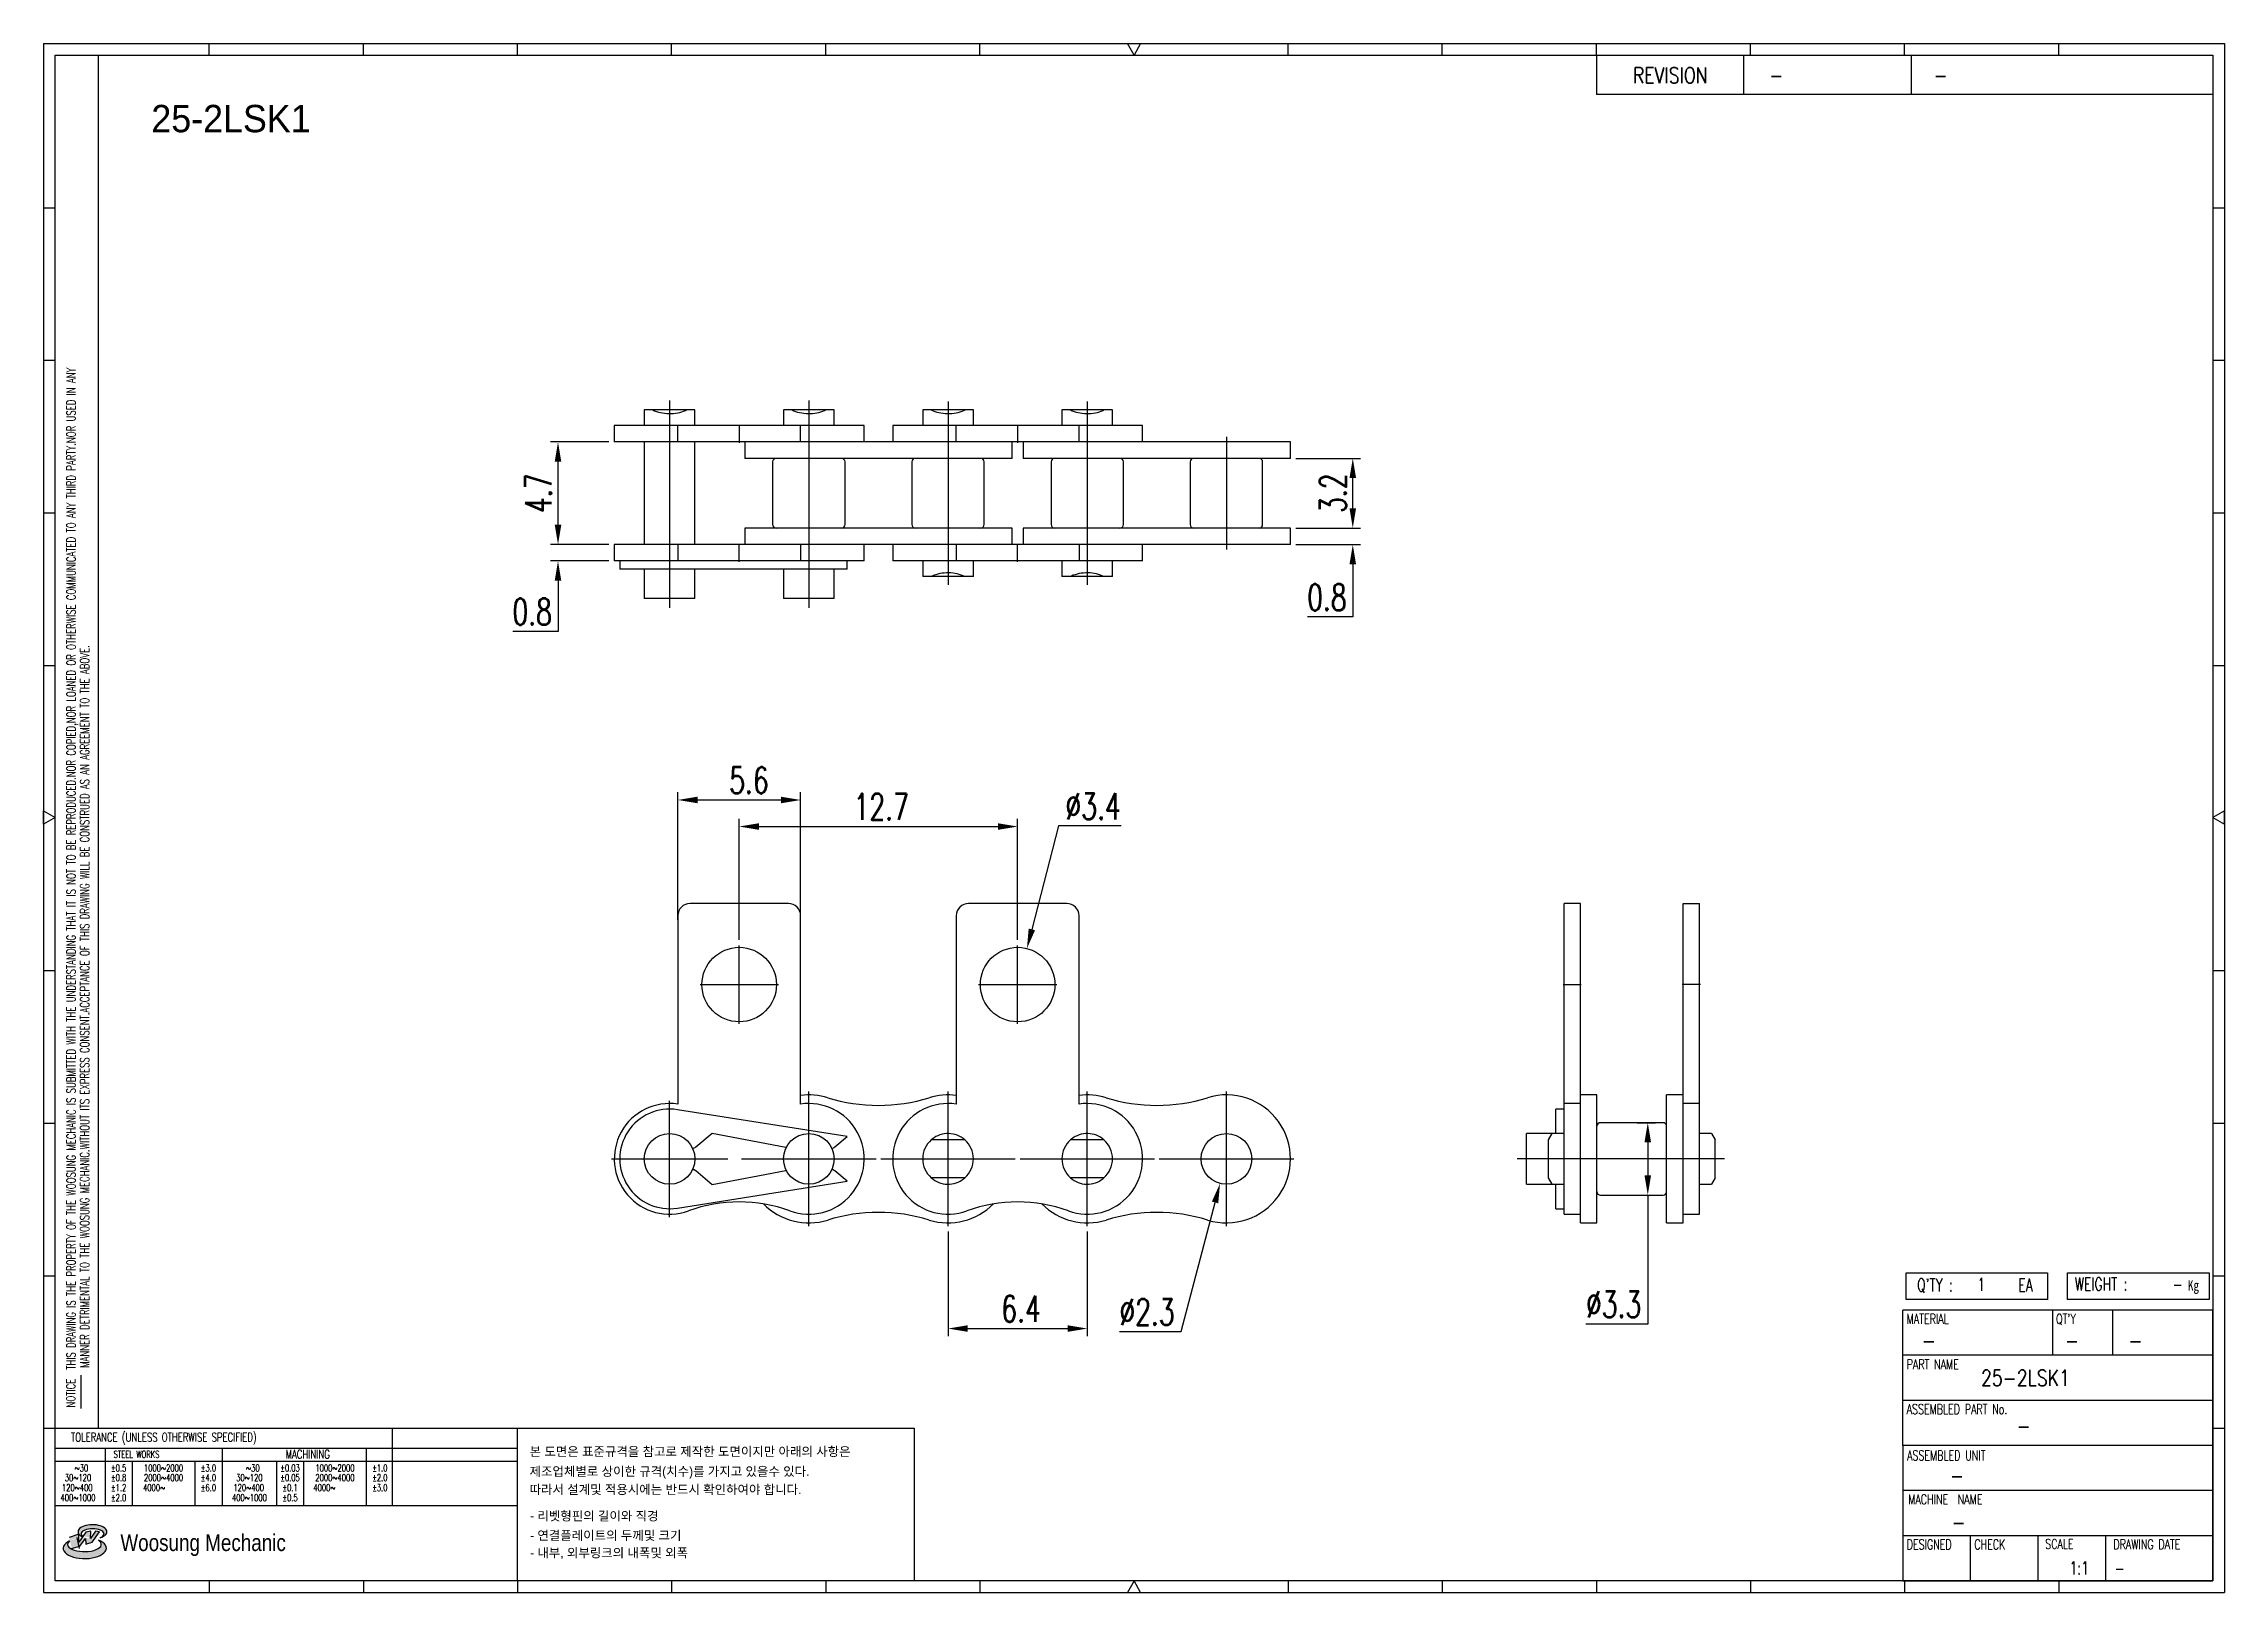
# Model space of a CAD drawing. Header units: millimetres. Extents: x 9.1 to 108.6, y 59.1 to 129.7.
import ezdxf
from ezdxf.enums import TextEntityAlignment as Align

# ---------------------------------------------------------------- set-up
doc = ezdxf.new("R2010")
doc.units = ezdxf.units.MM
doc.linetypes.add('AM_ISO08W050', pattern=[18, 12, -1.5, 3, -1.5])
doc.layers.get('Defpoints').update_dxf_attribs({"color": 80})
doc.layers.add('CL1', color=140, linetype='AM_ISO08W050', lineweight=25)
for name, color, linetype in [('S-DIM', 7, 'Continuous'), ('TITLE', 7, 'Continuous'), ('도면레이아웃', 7, 'Continuous')]:
    doc.layers.add(name, color=color, linetype=linetype)
doc.styles.add('HAN', font='ROMANS.shx', dxfattribs={"width": 0.7, "bigfont": 'whgtxt.shx'})
doc.styles.add('HKD_ST2', font='romans.shx', dxfattribs={"width": 0.7, "height": 4, "bigfont": '@extfont2.shx'})
doc.styles.add('HSG', font='SIMPLEX.shx', dxfattribs={"width": 0.7, "bigfont": 'HSG.shx'})
doc.styles.add('MtXpl_', font='Gulim.ttf')
doc.styles.add('SLDTEXTSTYLE4', font='arial.ttf', dxfattribs={"width": 0.8})
doc.dimstyles.new('AP0.5', dxfattribs={"dimscale": 0.5, "dimtxt": 2.4, "dimasz": 1.8, "dimexe": 0.7, "dimexo": 0.5, "dimgap": 0.6, "dimtad": 1, "dimtoh": 1, "dimdec": 1, "dimrnd": 0.01, "dimzin": 9, "dimdsep": 46, "dimtxsty": 'HSG', "dimcen": 0, "dimclrd": 251, "dimclre": 251, "dimclrt": 60, "dimazin": 2, "dimtp": 1, "dimtm": 1, "dimtfac": 0.5, "dimtdec": 1, "dimtofl": 0, "dimtmove": 0, "dimatfit": 3, "dimfxl": 0, "dimtvp": 1, "dimtolj": 2, "dimlwd": -1, "dimlwe": -1, "dimarcsym": 0})

# ---------------------------------------------------------------- blocks, each defined once
blk = doc.blocks.new('MAST')
at = {"layer": '도면레이아웃'}
h = blk.add_hatch(color=10, dxfattribs=at)
h.paths.add_polyline_path([(1.544, 35.177), (1.554, 34.966), (1.779, 35.034), (2.054, 35.422), (1.908, 35.446), (1.728, 35.167), (1.741, 35.439), (1.547, 35.405), (1.292, 35.041), (1.295, 35.33), (0.943, 35.208), (1.03, 34.8), (1.336, 34.885)])
edge = h.paths.add_edge_path()
edge.add_ellipse((1.795, 35.421), major_axis=(-0.53, 0), ratio=0.487785, start_angle=122.36065, end_angle=403.39574)
edge.add_line((1.411, 35.244), (1.419, 35.261))
edge.add_ellipse((1.798, 35.344), major_axis=(-0.423, 0), ratio=0.444396, start_angle=131.58977, end_angle=386.19408, ccw=False)
edge = h.paths.add_edge_path()
edge.add_ellipse((1.512, 34.815), major_axis=(-0.793, 0), ratio=0.480113, start_angle=314.67633, end_angle=590.85213)
edge.add_ellipse((1.501, 34.958), major_axis=(-0.62, 0), ratio=0.43311, start_angle=331.7024, end_angle=574.42495, ccw=False)
at = {"color": 140}
for p, q in [((0, 90.118), (80.15, 90.118)), ((0, 90.118), (0, 33.191)), ((80.15, 90.118), (80.15, 33.191)), ((57.068, 89.693), (57.068, 88.246)), ((62.47, 89.693), (62.47, 88.246)), ((68.635, 89.693), (68.635, 88.246)), ((79.725, 88.246), (57.068, 88.246)), ((68.449, 43.961), (68.449, 44.936)), ((68.449, 44.936), (73.654, 44.936)), ((73.654, 44.936), (73.654, 43.961)), ((74.39, 43.961), (74.39, 44.936)), ((74.39, 44.936), (79.595, 44.936)), ((79.595, 44.936), (79.595, 43.961)), ((68.336, 38.59), (68.336, 43.563)), ((79.725, 43.563), (68.336, 43.563)), ((73.654, 43.961), (68.449, 43.961)), ((73.827, 43.563), (73.827, 41.905)), ((79.595, 43.961), (74.39, 43.961)), ((76.037, 43.563), (76.037, 41.905)), ((79.725, 38.59), (79.725, 43.563)), ((79.725, 41.905), (68.336, 41.905)), ((79.725, 40.248), (68.336, 40.248)), ((68.336, 38.59), (68.336, 33.616)), ((79.725, 38.59), (68.336, 38.59)), ((79.725, 33.616), (79.725, 38.59)), ((79.725, 36.932), (68.336, 36.932)), ((79.725, 35.274), (68.336, 35.274)), ((70.822, 33.616), (70.822, 35.274)), ((73.309, 33.616), (73.309, 35.274)), ((75.796, 33.616), (75.796, 35.274)), ((0, 33.191), (80.15, 33.191)), ((68.336, 33.616), (79.725, 33.616))]:
    blk.add_line(p, q, dxfattribs=at)
for p, q in [((6.089, 89.693), (6.089, 90.118)), ((11.753, 89.693), (11.753, 90.118)), ((17.418, 89.693), (17.418, 90.118)), ((23.082, 89.693), (23.082, 90.118)), ((28.746, 89.693), (28.746, 90.118)), ((34.411, 89.693), (34.411, 90.118)), ((45.739, 89.693), (45.739, 90.118)), ((51.404, 89.693), (51.404, 90.118)), ((57.068, 89.693), (57.068, 90.118)), ((62.732, 89.693), (62.732, 90.118)), ((68.397, 89.693), (68.397, 90.118)), ((74.061, 89.693), (74.061, 90.118)), ((0, 84.085), (0.425, 84.085)), ((79.725, 84.085), (80.15, 84.085)), ((0, 78.478), (0.425, 78.478)), ((79.725, 78.478), (80.15, 78.478)), ((0, 72.87), (0.425, 72.87)), ((79.725, 72.87), (80.15, 72.87)), ((0, 67.262), (0.425, 67.262)), ((79.725, 67.262), (80.15, 67.262)), ((0, 56.047), (0.425, 56.047)), ((79.725, 56.047), (80.15, 56.047)), ((0, 50.439), (0.425, 50.439)), ((79.725, 50.439), (80.15, 50.439)), ((0, 44.832), (0.425, 44.832)), ((79.725, 44.832), (80.15, 44.832)), ((1.377, 39.947), (1.377, 41.174)), ((0, 39.224), (0.425, 39.224)), ((79.725, 39.224), (80.15, 39.224)), ((6.089, 33.616), (6.089, 33.191)), ((11.753, 33.616), (11.753, 33.191)), ((17.418, 33.616), (17.418, 33.191)), ((23.082, 33.616), (23.082, 33.191)), ((28.746, 33.616), (28.746, 33.191)), ((34.411, 33.616), (34.411, 33.191)), ((45.739, 33.616), (45.739, 33.191)), ((51.404, 33.616), (51.404, 33.191)), ((57.068, 33.616), (57.068, 33.191)), ((62.732, 33.616), (62.732, 33.191)), ((68.397, 33.616), (68.397, 33.191)), ((74.061, 33.616), (74.061, 33.191))]:
    blk.add_line(p, q)
at = {"color": 2}
for p, q in [((2.017, 39.224), (2.017, 89.693)), ((0.425, 39.224), (17.418, 39.224)), ((0.425, 38.487), (17.418, 38.487)), ((2.257, 38.487), (2.257, 36.382)), ((6.557, 38.5), (6.557, 36.382)), ((11.857, 38.487), (11.857, 36.382)), ((12.816, 39.224), (12.816, 36.382)), ((17.418, 33.616), (17.418, 39.224)), ((0.425, 38.012), (17.418, 38.012)), ((3.257, 38.012), (3.257, 36.382)), ((5.557, 38.012), (5.557, 36.382)), ((8.557, 38.012), (8.557, 36.382)), ((9.557, 38.026), (9.557, 36.382)), ((0.425, 36.382), (17.418, 36.382))]:
    blk.add_line(p, q, dxfattribs=at)
for points in [[(40.075, 89.693), (39.83, 90.118), (40.32, 90.118)], [(0.425, 61.679), (0, 61.433), (0, 61.924)], [(79.725, 61.679), (80.15, 61.433), (80.15, 61.924)], [(40.075, 33.616), (39.83, 33.191), (40.32, 33.191)]]:
    blk.add_lwpolyline(points, close=True)
at = {"color": 140}
blk.add_lwpolyline([(0.425, 89.693), (79.725, 89.693), (79.725, 33.616), (0.425, 33.616)], close=True, dxfattribs=at)
at = {"layer": '도면레이아웃'}
for p, q in [((1.295, 35.33), (0.943, 35.208)), ((1.547, 35.405), (1.292, 35.041)), ((1.292, 35.041), (1.295, 35.33)), ((1.741, 35.439), (1.547, 35.405)), ((1.908, 35.446), (1.728, 35.167)), ((1.728, 35.167), (1.741, 35.439)), ((1.779, 35.034), (2.054, 35.422)), ((2.054, 35.422), (1.908, 35.446)), ((1.03, 34.8), (1.336, 34.885)), ((1.224, 35.208), (1.311, 34.8)), ((1.224, 35.208), (1.224, 35.208)), ((1.336, 34.885), (1.544, 35.177)), ((1.419, 35.261), (1.411, 35.244)), ((1.544, 35.177), (1.554, 34.966)), ((1.554, 34.966), (1.779, 35.034))]:
    blk.add_line(p, q, dxfattribs=at)
for centre, major_axis, ratio, start_param, end_param in [((1.795, 35.421), (-0.53, 0), 0.487785, 2.135596, 7.040584), ((1.798, 35.344), (-0.423, 0), 0.444396, 2.296675, 6.740358), ((1.512, 34.815), (-0.793, 0), 0.480113, 5.492138, 10.312315), ((1.501, 34.958), (-0.62, 0), 0.43311, 5.789299, 10.025607)]:
    blk.add_ellipse(centre, major_axis=major_axis, ratio=ratio, start_param=start_param, end_param=end_param, dxfattribs=at)
for s, height, style, width, p in [('REVISION', 0.5806, 'HAN', 0.8, (58.415, 88.664)), ('-', 0.581, 'HAN', 0.8, (63.426, 88.664)), ('-', 0.581, 'HAN', 0.8, (69.468, 88.664)), ("Q'TY : ", 0.4746, 'HKD_ST2', 0.7, (68.857, 44.253)), ('1', 0.475, 'HKD_ST2', 0.7, (71.071, 44.275)), ('EA', 0.4746, 'HKD_ST2', 0.7, (72.578, 44.253)), ('WEIGHT : ', 0.4746, 'HKD_ST2', 0.7, (74.65, 44.286)), ('-', 0.581, 'HAN', 0.8, (69.029, 42.157)), ('-', 0.581, 'HAN', 0.8, (74.289, 42.157)), ('-', 0.581, 'HAN', 0.8, (76.623, 42.157)), ('-', 0.581, 'HAN', 0.8, (72.515, 39.013)), ('-', 0.581, 'HAN', 0.8, (70.067, 37.189)), ('-', 0.581, 'HAN', 0.8, (70.126, 35.48)), ('1:1', 0.4746, 'HKD_ST2', 0.7, (74.458, 33.848)), ('-', 0.475, 'HKD_ST2', 0.7, (76.112, 33.837))]:
    blk.add_text(s, height=height, dxfattribs=dict(style=style, width=width)).set_placement(p)
at = {"color": 6, "style": 'HKD_ST2', "width": 0.7}
for s, p in [(' THIS DRAWING IS THE PROPERTY OF THE WOOSUNG MECHANIC IS SUBMITTED WITH THE UNDERSTANDING THAT IT IS NOT TO BE REPRODUCED.NOR COPIED,NOR LOANED OR OTHERWISE COMMUNICATED TO ANY THIRD PARTY.NOR USED IN ANY', (1.173, 41.217)), ('MANNER DETRIMENTAL TO THE WOOSUNG MECHANIC.WITHOUT ITS EXPRESS CONSENT.ACCEPTANCE OF THIS DRAWING WILL BE CONSTRUED AS AN AGREEMENT TO THE ABOVE.', (1.672, 41.447))]:
    blk.add_text(s, height=0.326266, rotation=90, dxfattribs=at).set_placement(p)
at = {"style": 'HKD_ST2', "width": 0.7}
blk.add_text('-', height=0.475, dxfattribs=at).set_placement((78.613, 44.286), align=Align.RIGHT)
at = {"color": 254, "style": 'HKD_ST2', "width": 0.7}
for s, height, p in [('MATERIAL', 0.3651, (68.474, 43.425)), ("QT'Y", 0.3651, (73.965, 43.425)), ('PART NAME', 0.3651, (68.474, 41.756)), ('ASSEMBLED PART No.', 0.36511, (68.474, 40.109)), ('ASSEMBLED UNIT', 0.36511, (68.49, 38.408)), ('MACHINE  NAME', 0.36511, (68.532, 36.794)), ('DESIGNED', 0.3651, (68.474, 35.136)), ('CHECK', 0.3651, (70.961, 35.136)), ('SCALE', 0.3651, (73.566, 35.153)), ('DRAWING DATE', 0.36511, (76.071, 35.141))]:
    blk.add_text(s, height=height, dxfattribs=at).set_placement(p, align=Align.TOP_LEFT)
at = {"style": 'HKD_ST2', "width": 0.7}
blk.add_text('NOTICE', height=0.3263, rotation=90, dxfattribs=at).set_placement((1.163, 39.988))
blk.add_text('TOLERANCE (UNLESS OTHERWISE SPECIFIED)', height=0.32627, dxfattribs=at).set_placement((4.417, 38.896), align=Align.MIDDLE_CENTER)
at = {"color": 4, "style": 'HKD_ST2', "width": 0.7}
for s, height, p in [('%%12630', 0.261, (1.389, 37.762)), ('1000%%1262000', 0.26101, (4.407, 37.762)), ('%%12630', 0.261, (7.689, 37.762)), ('1000%%1262000', 0.26101, (10.707, 37.762)), ('120%%126400', 0.26101, (1.237, 37.045)), ('30%%126120', 0.261, (1.263, 37.411)), ('4000%%126', 0.261, (4.061, 37.045)), ('2000%%1264000', 0.26101, (4.407, 37.411)), ('120%%126400', 0.26101, (7.537, 37.045)), ('30%%126120', 0.261, (7.563, 37.411)), ('4000%%126', 0.261, (10.321, 37.045)), ('2000%%1264000', 0.26101, (10.707, 37.411)), ('400%%1261000', 0.26101, (1.263, 36.67)), ('400%%1261000', 0.26101, (7.563, 36.67))]:
    blk.add_text(s, height=height, dxfattribs=at).set_placement(p, align=Align.MIDDLE_CENTER)
for s, height, p in [('%%P0.5', 0.261, (2.757, 37.762)), ('STEEL WORKS', 0.26101, (3.416, 38.268)), ('%%P3.0', 0.261, (6.057, 37.762)), ('%%P0.03', 0.261, (9.057, 37.762)), ('MACHINING', 0.3263, (9.707, 38.27)), ('%%P1.0', 0.261, (12.357, 37.762)), ('%%P0.8', 0.261, (2.757, 37.411)), ('%%P1.2', 0.261, (2.757, 37.045)), ('%%P4.0', 0.261, (6.057, 37.411)), ('%%P6.0', 0.261, (6.057, 37.045)), ('%%P0.05', 0.261, (9.057, 37.411)), ('%%P0.1', 0.261, (9.057, 37.045)), ('%%P2.0', 0.261, (12.357, 37.411)), ('%%P3.0', 0.261, (12.357, 37.045)), ('%%P2.0', 0.261, (2.757, 36.67)), ('%%P0.5', 0.261, (9.057, 36.67))]:
    blk.add_text(s, height=height, dxfattribs=at).set_placement(p, align=Align.MIDDLE)
at = {"color": 1, "style": 'SLDTEXTSTYLE4', "width": 0.8}
blk.add_text('Woosung Mechanic', height=0.61957, dxfattribs=at).set_placement((2.822, 34.711))
at = {"layer": 'TITLE', "width": 0.8}
blk.add_text('Kg', height=0.3789, dxfattribs=at).set_placement((78.807, 44.286))
blk = doc.blocks.new('*D2')
at = {"layer": 'Defpoints', "color": 0, "transparency": 16777216}
for p in [(65.956, 107.604), (68.798, 107.604), (65.956, 106.854)]:
    blk.add_point(p, dxfattribs=at)
at = {"layer": 'S-DIM', "color": 251, "transparency": 16777216}
for p, q in [((68.798, 108.504), (68.798, 109.404)), ((66.206, 107.604), (69.148, 107.604)), ((66.206, 106.854), (69.148, 106.854)), ((68.798, 105.954), (68.798, 103.548)), ((68.798, 103.548), (66.738, 103.548))]:
    blk.add_line(p, q, dxfattribs=at)
for points in [[(68.648, 108.504), (68.948, 108.504), (68.798, 107.604)], [(68.648, 105.954), (68.948, 105.954), (68.798, 106.854)]]:
    blk.add_solid(points, dxfattribs=at)
at = {"layer": 'S-DIM', "color": 60, "transparency": 16777216, "insert": (67.618, 104.448), "char_height": 1.2, "attachment_point": 5, "style": 'HSG'}
blk.add_mtext('\\A2;0.8', dxfattribs=at)
blk = doc.blocks.new('*D3')
at = {"layer": 'Defpoints', "color": 0, "transparency": 16777216}
for p in [(65.956, 110.784), (68.798, 110.784), (65.956, 107.604)]:
    blk.add_point(p, dxfattribs=at)
at = {"layer": 'S-DIM', "color": 251, "transparency": 16777216}
for p, q in [((66.206, 110.784), (69.148, 110.784)), ((68.798, 108.504), (68.798, 109.884)), ((66.206, 107.604), (69.148, 107.604))]:
    blk.add_line(p, q, dxfattribs=at)
for points in [[(68.648, 109.884), (68.948, 109.884), (68.798, 110.784)], [(68.648, 108.504), (68.948, 108.504), (68.798, 107.604)]]:
    blk.add_solid(points, dxfattribs=at)
at = {"layer": 'S-DIM', "color": 60, "transparency": 16777216, "insert": (67.898, 109.194), "char_height": 1.2, "attachment_point": 5, "rotation": 90, "style": 'HSG'}
blk.add_mtext('\\A2;3.2', dxfattribs=at)
blk = doc.blocks.new('*D4')
at = {"layer": 'Defpoints', "color": 0, "transparency": 16777216}
for p in [(32.545, 106.854), (35.111, 106.854), (35.111, 106.104)]:
    blk.add_point(p, dxfattribs=at)
at = {"layer": 'S-DIM', "color": 251, "transparency": 16777216}
for p, q in [((32.545, 107.754), (32.545, 108.654)), ((34.861, 106.854), (32.195, 106.854)), ((34.861, 106.104), (32.195, 106.104)), ((32.545, 105.204), (32.545, 102.889)), ((32.545, 102.889), (30.485, 102.889))]:
    blk.add_line(p, q, dxfattribs=at)
for points in [[(32.395, 107.754), (32.695, 107.754), (32.545, 106.854)], [(32.395, 105.204), (32.695, 105.204), (32.545, 106.104)]]:
    blk.add_solid(points, dxfattribs=at)
at = {"layer": 'S-DIM', "color": 60, "transparency": 16777216, "insert": (31.365, 103.789), "char_height": 1.2, "attachment_point": 5, "style": 'HSG'}
blk.add_mtext('\\A2;0.8', dxfattribs=at)
blk = doc.blocks.new('*D5')
at = {"layer": 'Defpoints', "color": 0, "transparency": 16777216}
for p in [(32.545, 111.534), (35.111, 111.534), (35.111, 106.854)]:
    blk.add_point(p, dxfattribs=at)
at = {"layer": 'S-DIM', "color": 251, "transparency": 16777216}
for p, q in [((34.861, 111.534), (32.195, 111.534)), ((32.545, 107.754), (32.545, 110.634)), ((34.861, 106.854), (32.195, 106.854))]:
    blk.add_line(p, q, dxfattribs=at)
for points in [[(32.395, 110.634), (32.695, 110.634), (32.545, 111.534)], [(32.395, 107.754), (32.695, 107.754), (32.545, 106.854)]]:
    blk.add_solid(points, dxfattribs=at)
at = {"layer": 'S-DIM', "color": 60, "transparency": 16777216, "insert": (31.645, 109.194), "char_height": 1.2, "attachment_point": 5, "rotation": 90, "style": 'HSG'}
blk.add_mtext('\\A2;4.7', dxfattribs=at)
blk = doc.blocks.new('*D6')
at = {"layer": 'Defpoints', "color": 0, "transparency": 16777216}
for p in [(43.611, 95.2), (38.011, 89.482), (43.611, 89.482)]:
    blk.add_point(p, dxfattribs=at)
at = {"layer": 'S-DIM', "color": 251, "transparency": 16777216}
for p, q in [((38.011, 89.732), (38.011, 95.55)), ((43.611, 89.732), (43.611, 95.55)), ((38.911, 95.2), (42.711, 95.2))]:
    blk.add_line(p, q, dxfattribs=at)
for points in [[(38.911, 95.35), (38.911, 95.05), (38.011, 95.2)], [(42.711, 95.35), (42.711, 95.05), (43.611, 95.2)]]:
    blk.add_solid(points, dxfattribs=at)
at = {"layer": 'S-DIM', "color": 60, "transparency": 16777216, "insert": (41.256, 96.1), "char_height": 1.2, "attachment_point": 5, "style": 'HSG'}
blk.add_mtext('\\A2;5.6', dxfattribs=at)
blk = doc.blocks.new('*D7')
at = {"layer": 'Defpoints', "color": 0, "transparency": 16777216}
for p in [(53.511, 93.989), (40.811, 88.564), (53.511, 88.564)]:
    blk.add_point(p, dxfattribs=at)
at = {"layer": 'S-DIM', "color": 251, "transparency": 16777216}
for p, q in [((40.811, 88.814), (40.811, 94.339)), ((41.711, 93.989), (52.611, 93.989)), ((53.511, 88.814), (53.511, 94.339))]:
    blk.add_line(p, q, dxfattribs=at)
for points in [[(41.711, 94.139), (41.711, 93.839), (40.811, 93.989)], [(52.611, 94.139), (52.611, 93.839), (53.511, 93.989)]]:
    blk.add_solid(points, dxfattribs=at)
at = {"layer": 'S-DIM', "color": 60, "transparency": 16777216, "insert": (47.286, 94.889), "char_height": 1.2, "attachment_point": 5, "style": 'HSG'}
blk.add_mtext('\\A2;12.7', dxfattribs=at)
blk = doc.blocks.new('*D8')
at = {"layer": 'Defpoints', "color": 0, "transparency": 16777216}
for p in [(53.935, 88.425), (53.088, 85.132)]:
    blk.add_point(p, dxfattribs=at)
at = {"layer": 'S-DIM', "color": 251, "transparency": 16777216}
for p, q in [((55.374, 94.017), (54.159, 89.297)), ((58.234, 94.017), (55.374, 94.017))]:
    blk.add_line(p, q, dxfattribs=at)
blk.add_solid([(54.014, 89.334), (54.304, 89.259), (53.935, 88.425)], dxfattribs=at)
at = {"layer": 'S-DIM', "color": 60, "transparency": 16777216, "insert": (56.954, 94.917), "char_height": 1.2, "attachment_point": 5, "style": 'HSG'}
blk.add_mtext('\\A2;∅3.4', dxfattribs=at)
blk = doc.blocks.new('*D9')
at = {"layer": 'Defpoints', "color": 0, "transparency": 16777216}
for p in [(50.336, 75.763), (56.686, 75.763), (56.686, 71.088)]:
    blk.add_point(p, dxfattribs=at)
at = {"layer": 'S-DIM', "color": 251, "transparency": 16777216}
for p, q in [((50.336, 75.513), (50.336, 70.738)), ((56.686, 75.513), (56.686, 70.738)), ((51.236, 71.088), (55.786, 71.088))]:
    blk.add_line(p, q, dxfattribs=at)
for points in [[(51.236, 71.238), (51.236, 70.938), (50.336, 71.088)], [(55.786, 71.238), (55.786, 70.938), (56.686, 71.088)]]:
    blk.add_solid(points, dxfattribs=at)
at = {"layer": 'S-DIM', "color": 60, "transparency": 16777216, "insert": (53.668, 71.988), "char_height": 1.2, "attachment_point": 5, "style": 'HSG'}
blk.add_mtext('\\A2;6.4', dxfattribs=at)
blk = doc.blocks.new('*D10')
at = {"layer": 'Defpoints', "color": 0, "transparency": 16777216}
for p in [(63.329, 79.946), (62.744, 77.711)]:
    blk.add_point(p, dxfattribs=at)
at = {"layer": 'S-DIM', "color": 251, "transparency": 16777216}
for p, q in [((60.973, 70.947), (62.516, 76.841)), ((58.153, 70.947), (60.973, 70.947))]:
    blk.add_line(p, q, dxfattribs=at)
blk.add_solid([(62.371, 76.879), (62.661, 76.803), (62.744, 77.711)], dxfattribs=at)
at = {"layer": 'S-DIM', "color": 60, "transparency": 16777216, "insert": (59.413, 71.847), "char_height": 1.2, "attachment_point": 5, "style": 'HSG'}
blk.add_mtext('\\A2;∅2.3', dxfattribs=at)
blk = doc.blocks.new('*D11')
at = {"layer": 'Defpoints', "color": 0, "transparency": 16777216}
for p in [(81.524, 80.479), (81.524, 77.179), (82.255, 77.179)]:
    blk.add_point(p, dxfattribs=at)
at = {"layer": 'S-DIM', "color": 251, "transparency": 16777216}
for p, q in [((81.774, 80.479), (82.605, 80.479)), ((82.255, 79.579), (82.255, 78.079)), ((81.774, 77.179), (82.605, 77.179)), ((82.255, 77.179), (82.255, 71.295)), ((82.255, 71.295), (79.435, 71.295))]:
    blk.add_line(p, q, dxfattribs=at)
for points in [[(82.105, 79.579), (82.405, 79.579), (82.255, 80.479)], [(82.105, 78.079), (82.405, 78.079), (82.255, 77.179)]]:
    blk.add_solid(points, dxfattribs=at)
at = {"layer": 'S-DIM', "color": 60, "transparency": 16777216, "insert": (80.695, 72.195), "char_height": 1.2, "attachment_point": 5, "style": 'HSG'}
blk.add_mtext('\\A2;%%c3.3', dxfattribs=at)

msp = doc.modelspace()

# ---------------------------------------------------------------- linework, layer by layer
for p, q in [((36.481, 112.994), (36.481, 112.284)), ((38.791, 112.994), (36.481, 112.994)), ((36.872, 112.994), (36.951, 112.957)), ((36.951, 112.957), (37.034, 112.925)), ((37.034, 112.925), (37.123, 112.896)), ((37.123, 112.896), (37.215, 112.873)), ((37.215, 112.873), (37.31, 112.854)), ((37.31, 112.854), (37.408, 112.84)), ((37.408, 112.84), (37.507, 112.831)), ((37.507, 112.831), (37.608, 112.827)), ((37.608, 112.827), (37.709, 112.828)), ((37.709, 112.828), (37.809, 112.834)), ((37.809, 112.834), (37.908, 112.846)), ((37.908, 112.846), (38.005, 112.862)), ((38.005, 112.862), (38.099, 112.883)), ((38.099, 112.883), (38.189, 112.908)), ((38.189, 112.908), (38.275, 112.938)), ((38.275, 112.938), (38.357, 112.972)), ((38.357, 112.972), (38.4, 112.994)), ((38.791, 112.284), (38.791, 112.994)), ((45.141, 112.994), (42.831, 112.994)), ((42.831, 112.994), (42.831, 112.284)), ((43.222, 112.994), (43.301, 112.957)), ((43.301, 112.957), (43.384, 112.925)), ((43.384, 112.925), (43.473, 112.896)), ((43.473, 112.896), (43.565, 112.873)), ((43.565, 112.873), (43.66, 112.854)), ((43.66, 112.854), (43.758, 112.84)), ((43.758, 112.84), (43.857, 112.831)), ((43.857, 112.831), (43.958, 112.827)), ((43.958, 112.827), (44.059, 112.828)), ((44.059, 112.828), (44.159, 112.834)), ((44.159, 112.834), (44.258, 112.846)), ((44.258, 112.846), (44.355, 112.862)), ((44.355, 112.862), (44.449, 112.883)), ((44.449, 112.883), (44.539, 112.908)), ((44.539, 112.908), (44.625, 112.938)), ((44.625, 112.938), (44.707, 112.972)), ((44.707, 112.972), (44.75, 112.994)), ((45.141, 112.284), (45.141, 112.994)), ((51.491, 112.994), (49.181, 112.994)), ((49.181, 112.994), (49.181, 112.284)), ((49.572, 112.994), (49.651, 112.957)), ((49.651, 112.957), (49.734, 112.925)), ((49.734, 112.925), (49.823, 112.896)), ((49.823, 112.896), (49.915, 112.873)), ((49.915, 112.873), (50.01, 112.854)), ((50.01, 112.854), (50.108, 112.84)), ((50.108, 112.84), (50.207, 112.831)), ((50.207, 112.831), (50.308, 112.827)), ((50.308, 112.827), (50.409, 112.828)), ((50.409, 112.828), (50.509, 112.834)), ((50.509, 112.834), (50.608, 112.846)), ((50.608, 112.846), (50.705, 112.862)), ((50.705, 112.862), (50.799, 112.883)), ((50.799, 112.883), (50.889, 112.908)), ((50.889, 112.908), (50.975, 112.938)), ((50.975, 112.938), (51.057, 112.972)), ((51.057, 112.972), (51.1, 112.994)), ((51.491, 112.284), (51.491, 112.994)), ((57.841, 112.994), (55.531, 112.994)), ((55.531, 112.994), (55.531, 112.284)), ((55.922, 112.994), (56.001, 112.957)), ((56.001, 112.957), (56.084, 112.925)), ((56.084, 112.925), (56.173, 112.896)), ((56.173, 112.896), (56.265, 112.873)), ((56.265, 112.873), (56.36, 112.854)), ((56.36, 112.854), (56.458, 112.84)), ((56.458, 112.84), (56.557, 112.831)), ((56.557, 112.831), (56.658, 112.827)), ((56.658, 112.827), (56.759, 112.828)), ((56.759, 112.828), (56.859, 112.834)), ((56.859, 112.834), (56.958, 112.846)), ((56.958, 112.846), (57.055, 112.862)), ((57.055, 112.862), (57.149, 112.883)), ((57.149, 112.883), (57.239, 112.908)), ((57.239, 112.908), (57.325, 112.938)), ((57.325, 112.938), (57.407, 112.972)), ((57.407, 112.972), (57.45, 112.994)), ((57.841, 112.284), (57.841, 112.994)), ((46.511, 112.284), (35.111, 112.284)), ((35.111, 112.284), (35.111, 111.534)), ((43.611, 111.534), (35.111, 111.534)), ((36.481, 111.534), (36.481, 106.854)), ((38.011, 111.534), (38.011, 112.284)), ((38.791, 106.854), (38.791, 111.534)), ((41.066, 111.534), (41.066, 110.784)), ((43.611, 111.534), (43.611, 112.284)), ((50.711, 111.534), (43.611, 111.534)), ((46.511, 111.534), (46.511, 112.284)), ((59.211, 112.284), (47.811, 112.284)), ((47.811, 112.284), (47.811, 111.534)), ((50.711, 111.534), (50.711, 112.284)), ((56.311, 111.534), (50.711, 111.534)), ((53.256, 110.784), (53.256, 111.534)), ((53.766, 111.534), (53.766, 110.784)), ((56.311, 111.534), (56.311, 112.284)), ((65.956, 111.534), (56.311, 111.534)), ((59.211, 111.534), (59.211, 112.284)), ((65.956, 110.784), (65.956, 111.534)), ((53.256, 110.784), (41.066, 110.784)), ((42.336, 110.625), (42.336, 107.763)), ((45.636, 107.763), (45.636, 110.625)), ((48.686, 110.625), (48.686, 107.763)), ((51.986, 107.763), (51.986, 110.625)), ((65.956, 110.784), (53.766, 110.784)), ((55.036, 110.625), (55.036, 107.763)), ((58.336, 107.763), (58.336, 110.625)), ((61.386, 110.625), (61.386, 107.763)), ((64.686, 107.763), (64.686, 110.625)), ((41.066, 107.604), (41.066, 106.854)), ((53.256, 107.604), (41.066, 107.604)), ((53.256, 106.854), (53.256, 107.604)), ((53.766, 107.604), (53.766, 106.854)), ((65.956, 107.604), (53.766, 107.604)), ((65.956, 106.854), (65.956, 107.604)), ((43.611, 106.854), (35.111, 106.854)), ((35.111, 106.854), (35.111, 106.104)), ((38.011, 106.854), (38.011, 106.104)), ((50.711, 106.854), (43.611, 106.854)), ((43.611, 106.854), (43.611, 106.104)), ((46.511, 106.104), (46.511, 106.854)), ((47.811, 106.854), (47.811, 106.104)), ((56.311, 106.854), (50.711, 106.854)), ((50.711, 106.854), (50.711, 106.104)), ((65.956, 106.854), (56.311, 106.854)), ((56.311, 106.854), (56.311, 106.104)), ((59.211, 106.104), (59.211, 106.854)), ((46.511, 106.104), (35.111, 106.104)), ((35.364, 106.104), (35.364, 105.729)), ((45.74, 105.729), (35.364, 105.729)), ((36.481, 105.729), (36.481, 104.394)), ((38.791, 104.394), (38.791, 105.729)), ((42.831, 105.729), (42.831, 104.394)), ((45.141, 104.394), (45.141, 105.729)), ((45.74, 105.729), (45.74, 106.104)), ((59.211, 106.104), (47.811, 106.104)), ((49.181, 106.104), (49.181, 105.394)), ((49.697, 105.449), (49.616, 105.415)), ((49.784, 105.479), (49.697, 105.449)), ((49.874, 105.505), (49.784, 105.479)), ((49.968, 105.525), (49.874, 105.505)), ((50.065, 105.542), (49.968, 105.525)), ((50.164, 105.553), (50.065, 105.542)), ((50.264, 105.559), (50.164, 105.553)), ((50.365, 105.56), (50.264, 105.559)), ((50.465, 105.556), (50.365, 105.56)), ((50.565, 105.547), (50.465, 105.556)), ((50.663, 105.533), (50.565, 105.547)), ((50.758, 105.514), (50.663, 105.533)), ((50.85, 105.491), (50.758, 105.514)), ((50.938, 105.463), (50.85, 105.491)), ((51.022, 105.43), (50.938, 105.463)), ((51.491, 105.394), (51.491, 106.104)), ((55.531, 106.104), (55.531, 105.394)), ((56.047, 105.449), (55.966, 105.415)), ((56.134, 105.479), (56.047, 105.449)), ((56.224, 105.505), (56.134, 105.479)), ((56.318, 105.525), (56.224, 105.505)), ((56.415, 105.542), (56.318, 105.525)), ((56.514, 105.553), (56.415, 105.542)), ((56.614, 105.559), (56.514, 105.553)), ((56.715, 105.56), (56.614, 105.559)), ((56.815, 105.556), (56.715, 105.56)), ((56.915, 105.547), (56.815, 105.556)), ((57.013, 105.533), (56.915, 105.547)), ((57.108, 105.514), (57.013, 105.533)), ((57.2, 105.491), (57.108, 105.514)), ((57.288, 105.463), (57.2, 105.491)), ((57.372, 105.43), (57.288, 105.463)), ((57.841, 105.394), (57.841, 106.104)), ((51.491, 105.394), (49.181, 105.394)), ((49.616, 105.415), (49.572, 105.394)), ((51.1, 105.394), (51.022, 105.43)), ((57.841, 105.394), (55.531, 105.394)), ((55.966, 105.415), (55.922, 105.394)), ((57.45, 105.394), (57.372, 105.43)), ((38.791, 104.394), (36.481, 104.394)), ((45.141, 104.394), (42.831, 104.394)), ((38.011, 89.919), (38.011, 81.326)), ((43.051, 90.479), (38.571, 90.479)), ((43.611, 81.326), (43.611, 89.919)), ((50.711, 89.919), (50.711, 81.326)), ((55.751, 90.479), (51.271, 90.479)), ((56.311, 81.326), (56.311, 89.919)), ((79.184, 90.479), (78.434, 90.479)), ((78.434, 76.304), (78.434, 90.479)), ((79.184, 81.749), (79.184, 90.479)), ((83.864, 81.749), (83.864, 90.479)), ((83.864, 90.479), (84.614, 90.479)), ((84.614, 76.304), (84.614, 90.479)), ((79.934, 81.749), (79.184, 81.749)), ((79.184, 75.909), (79.184, 81.749)), ((79.934, 75.909), (79.934, 81.749)), ((83.864, 81.749), (83.114, 81.749)), ((83.114, 75.909), (83.114, 81.749)), ((83.864, 75.909), (83.864, 81.749)), ((45.74, 79.846), (37.992, 81.073)), ((78.059, 79.984), (78.059, 81.101)), ((78.434, 81.101), (78.059, 81.101)), ((79.184, 81.354), (78.434, 81.354)), ((84.614, 81.354), (83.864, 81.354)), ((38.829, 79.376), (39.58, 80.006)), ((39.58, 80.006), (42.944, 79.368)), ((45.179, 79.376), (45.74, 79.846)), ((49.616, 79.731), (49.572, 79.695)), ((51.1, 79.695), (49.572, 79.695)), ((49.697, 79.791), (49.616, 79.731)), ((49.784, 79.843), (49.697, 79.791)), ((49.874, 79.887), (49.784, 79.843)), ((49.968, 79.923), (49.874, 79.887)), ((50.065, 79.951), (49.968, 79.923)), ((50.164, 79.971), (50.065, 79.951)), ((50.264, 79.981), (50.164, 79.971)), ((50.365, 79.983), (50.264, 79.981)), ((50.465, 79.976), (50.365, 79.983)), ((50.565, 79.961), (50.465, 79.976)), ((50.663, 79.937), (50.565, 79.961)), ((50.758, 79.904), (50.663, 79.937)), ((50.85, 79.863), (50.758, 79.904)), ((50.938, 79.814), (50.85, 79.863)), ((51.022, 79.758), (50.938, 79.814)), ((51.1, 79.695), (51.022, 79.758)), ((55.966, 79.731), (55.922, 79.695)), ((57.45, 79.695), (55.922, 79.695)), ((56.047, 79.791), (55.966, 79.731)), ((56.134, 79.843), (56.047, 79.791)), ((56.224, 79.887), (56.134, 79.843)), ((56.318, 79.923), (56.224, 79.887)), ((56.415, 79.951), (56.318, 79.923)), ((56.514, 79.971), (56.415, 79.951)), ((56.614, 79.981), (56.514, 79.971)), ((56.715, 79.983), (56.614, 79.981)), ((56.815, 79.976), (56.715, 79.983)), ((56.915, 79.961), (56.815, 79.976)), ((57.013, 79.937), (56.915, 79.961)), ((57.108, 79.904), (57.013, 79.937)), ((57.2, 79.863), (57.108, 79.904)), ((57.288, 79.814), (57.2, 79.863)), ((57.372, 79.758), (57.288, 79.814)), ((57.45, 79.695), (57.372, 79.758)), ((76.724, 77.674), (76.724, 79.984)), ((77.891, 79.984), (76.724, 79.984)), ((77.724, 79.695), (77.891, 79.984)), ((77.724, 77.962), (77.724, 79.695)), ((78.434, 79.984), (77.891, 79.984)), ((82.955, 80.479), (80.093, 80.479)), ((85.158, 79.984), (84.614, 79.984)), ((85.158, 79.984), (85.324, 79.695)), ((85.324, 77.962), (85.324, 79.695)), ((37.992, 76.584), (45.74, 77.811)), ((39.58, 77.651), (38.829, 78.282)), ((42.944, 78.29), (39.58, 77.651)), ((45.74, 77.811), (45.179, 78.282)), ((49.572, 77.962), (49.651, 77.899)), ((51.1, 77.962), (49.572, 77.962)), ((49.651, 77.899), (49.734, 77.843)), ((49.734, 77.843), (49.823, 77.794)), ((49.823, 77.794), (49.915, 77.753)), ((49.915, 77.753), (50.01, 77.721)), ((50.01, 77.721), (50.108, 77.696)), ((50.108, 77.696), (50.207, 77.681)), ((50.207, 77.681), (50.308, 77.674)), ((50.308, 77.674), (50.409, 77.676)), ((50.409, 77.676), (50.509, 77.687)), ((50.509, 77.687), (50.608, 77.706)), ((50.608, 77.706), (50.705, 77.734)), ((50.705, 77.734), (50.799, 77.77)), ((50.799, 77.77), (50.889, 77.814)), ((50.889, 77.814), (50.975, 77.866)), ((50.975, 77.866), (51.057, 77.926)), ((51.057, 77.926), (51.1, 77.962)), ((55.922, 77.962), (56.001, 77.899)), ((57.45, 77.962), (55.922, 77.962)), ((56.001, 77.899), (56.084, 77.843)), ((56.084, 77.843), (56.173, 77.794)), ((56.173, 77.794), (56.265, 77.753)), ((56.265, 77.753), (56.36, 77.721)), ((56.36, 77.721), (56.458, 77.696)), ((56.458, 77.696), (56.557, 77.681)), ((56.557, 77.681), (56.658, 77.674)), ((56.658, 77.674), (56.759, 77.676)), ((56.759, 77.676), (56.859, 77.687)), ((56.859, 77.687), (56.958, 77.706)), ((56.958, 77.706), (57.055, 77.734)), ((57.055, 77.734), (57.149, 77.77)), ((57.149, 77.77), (57.239, 77.814)), ((57.239, 77.814), (57.325, 77.866)), ((57.325, 77.866), (57.407, 77.926)), ((57.407, 77.926), (57.45, 77.962)), ((76.724, 77.674), (77.891, 77.674)), ((77.891, 77.674), (77.724, 77.962)), ((77.891, 77.674), (78.434, 77.674)), ((78.059, 76.556), (78.059, 77.674)), ((84.614, 77.674), (85.158, 77.674)), ((85.324, 77.962), (85.158, 77.674)), ((80.093, 77.179), (82.955, 77.179)), ((78.059, 76.556), (78.434, 76.556)), ((78.434, 76.304), (79.184, 76.304)), ((79.184, 75.909), (79.934, 75.909)), ((83.114, 75.909), (83.864, 75.909)), ((83.864, 76.304), (84.614, 76.304))]:
    msp.add_line(p, q)
at = {"color": 140}
msp.add_lwpolyline([(30.698, 66.54), (48.794, 66.54), (48.794, 59.58), (30.698, 59.58)], close=True, dxfattribs=at)
for centre, radius in [((40.811, 86.779), 1.7), ((53.511, 86.779), 1.7), ((37.636, 78.829), 1.155), ((43.986, 78.829), 1.155), ((63.036, 78.829), 1.155)]:
    msp.add_circle(centre, radius)
for centre, radius, start, end in [((42.495, 110.625), 0.159, 90, 180), ((45.477, 110.625), 0.159, 0, 90), ((48.845, 110.625), 0.159, 90, 180), ((51.827, 110.625), 0.159, 0, 90), ((55.195, 110.625), 0.159, 90, 180), ((58.177, 110.625), 0.159, 0, 90), ((61.545, 110.625), 0.159, 90, 180), ((64.527, 110.625), 0.159, 0, 90), ((42.495, 107.763), 0.159, 180, 270), ((45.477, 107.763), 0.159, 270, 0), ((48.845, 107.763), 0.159, 180, 270), ((51.827, 107.763), 0.159, 270, 0), ((55.195, 107.763), 0.159, 180, 270), ((58.177, 107.763), 0.159, 270, 0), ((61.545, 107.763), 0.159, 180, 270), ((64.527, 107.763), 0.159, 270, 0), ((38.571, 89.919), 0.56, 90, 180), ((43.051, 89.919), 0.56, 0, 90), ((51.271, 89.919), 0.56, 90, 180), ((55.751, 89.919), 0.56, 0, 90), ((43.986, 78.829), 2.92, 72.85752, 97.37857), ((47.161, 89.122), 7.852, 252.85752, 287.14248), ((50.336, 78.829), 2.92, 82.62143, 107.14248), ((56.686, 78.829), 2.92, 72.85752, 97.37857), ((59.861, 89.122), 7.852, 252.85752, 287.14248), ((63.036, 78.829), 2.92, 252.85752, 107.14248), ((37.636, 78.829), 2.525, 81.45913, 289.97432), ((37.636, 78.829), 2.272, 81, 279), ((43.986, 78.829), 2.525, 250.02568, 98.54087), ((50.336, 78.829), 2.525, 81.45913, 289.97432), ((56.686, 78.829), 2.525, 250.02568, 98.54087), ((50.336, 78.829), 1.155, 131.40962, 228.59038), ((50.336, 78.829), 1.155, 311.40962, 48.59038), ((56.686, 78.829), 1.155, 131.40962, 228.59038), ((56.686, 78.829), 1.155, 311.40962, 48.59038), ((80.093, 80.32), 0.159, 90, 180), ((82.955, 80.32), 0.159, 0, 90), ((38.667, 79.569), 0.253, 273.67213, 310), ((42.991, 79.616), 0.253, 259.25602, 263.69346), ((45.017, 79.569), 0.253, 273.67213, 310), ((38.667, 78.088), 0.252, 50, 86.32787), ((42.991, 78.042), 0.253, 96.30654, 100.74398), ((45.017, 78.088), 0.252, 50, 86.32787), ((40.811, 70.093), 6.77, 70.02568, 109.97432), ((43.986, 78.829), 2.92, 224.76152, 287.14248), ((50.336, 78.829), 2.92, 252.85752, 315.23848), ((53.511, 70.093), 6.77, 70.02568, 109.97432), ((56.686, 78.829), 2.92, 224.76152, 287.14248), ((80.093, 77.338), 0.159, 180, 270), ((82.955, 77.338), 0.159, 270, 0), ((47.161, 68.535), 7.852, 72.85752, 107.14248), ((59.861, 68.535), 7.852, 72.85752, 107.14248)]:
    msp.add_arc(centre, radius, start, end)
at = {"layer": 'CL1'}
for p, q in [((37.636, 113.424), (37.636, 103.964)), ((43.986, 113.424), (43.986, 103.964)), ((50.336, 113.374), (50.336, 105.014)), ((56.686, 113.374), (56.686, 105.014)), ((40.811, 112.321), (40.811, 111.496)), ((53.511, 112.321), (53.511, 111.496)), ((63.036, 111.768), (63.036, 106.62)), ((40.811, 106.066), (40.811, 106.891)), ((53.511, 106.066), (53.511, 106.891)), ((40.811, 84.994), (40.811, 88.564)), ((53.511, 84.994), (53.511, 88.564)), ((39.026, 86.779), (42.596, 86.779)), ((51.726, 86.779), (55.296, 86.779)), ((78.397, 86.779), (79.222, 86.779)), ((84.652, 86.779), (83.827, 86.779)), ((43.986, 75.763), (43.986, 81.895)), ((50.336, 75.763), (50.336, 81.895)), ((56.686, 75.763), (56.686, 81.895)), ((63.036, 75.763), (63.036, 81.895)), ((37.636, 76.177), (37.636, 81.48)), ((34.985, 78.829), (40.288, 78.829)), ((40.92, 78.829), (47.052, 78.829)), ((47.27, 78.829), (53.402, 78.829)), ((53.62, 78.829), (59.752, 78.829)), ((59.97, 78.829), (66.102, 78.829)), ((85.754, 78.829), (76.294, 78.829))]:
    msp.add_line(p, q, dxfattribs=at)

# ---------------------------------------------------------------- block references
at = {"color": 140, "xscale": 1.241111312861985, "yscale": 1.241111312861985, "zscale": 1.241111312861985}
msp.add_blockref('MAST', (9.081, 17.858), dxfattribs=at)

# ---------------------------------------------------------------- texts
at = {"color": 254, "style": 'MtXpl_'}
msp.add_text('25-2LSK1', height=1.249, dxfattribs=at).set_placement((13.995, 125.661))
at = {"style": 'HAN', "width": 0.8}
msp.add_text('25-2LSK1', height=0.7206, dxfattribs=at).set_placement((97.457, 68.478))
at = {"color": 140, "style": 'MtXpl_'}
for s, p in [('본 도면은 표준규격을 참고로 제작한 도면이지만 아래의 사항은', (31.248, 65.272)), ('제조업체별로 상이한 규격(치수)를 가지고 있을수 있다.', (31.248, 64.366)), ('따라서 설계및 적용시에는 반드시 확인하여야 합니다.', (31.248, 63.54)), ('- 리벳형핀의 길이와 직경', (31.271, 62.332)), ('- 연결플레이트의 두께및 크기', (31.271, 61.446)), ('- 내부, 외부링크의 내폭및 외폭', (31.271, 60.65))]:
    msp.add_text(s, height=0.41632, dxfattribs=at).set_placement(p)

# ---------------------------------------------------------------- dimensions: what is measured, and where the dimension line sits
at = {"layer": 'S-DIM'}
for base, p1, p2, picture, middle in [((32.545, 111.534), (35.111, 106.854), (35.111, 111.534), '*D5', (31.645, 109.194)), ((68.798, 110.784), (65.956, 107.604), (65.956, 110.784), '*D3', (67.898, 109.194))]:
    dim = msp.add_linear_dim(base=base, p1=p1, p2=p2, angle=90, dimstyle='AP0.5', override={"dimtmove": 1}, dxfattribs=at)
    dim.commit()
    dim.dimension.update_dxf_attribs({"geometry": picture, "text_midpoint": middle})
for base, p1, p2, picture, middle in [((32.545474721, 106.853577928), (35.111329069, 106.103577928), (35.111329069, 106.853577928), '*D4', (31.365474721, 102.88909938)), ((68.797643912, 107.603577928), (65.956329069, 106.853577928), (65.956329069, 107.603577928), '*D2', (67.617643912, 103.547887295))]:
    dim = msp.add_linear_dim(base=base, p1=p1, p2=p2, angle=90, dimstyle='AP0.5', dxfattribs=at)
    dim.commit()
    dim.dimension.update_dxf_attribs({"geometry": picture, "text_midpoint": middle, "dimtype": 128})
for base, p1, p2, picture, middle in [((43.611, 95.2), (38.011, 89.482), (43.611, 89.482), '*D6', (41.256, 95.2)), ((53.511, 93.989), (40.811, 88.564), (53.511, 88.564), '*D7', (47.286, 93.989)), ((56.686329069, 71.088055044), (50.336329069, 75.762622199), (56.686329069, 75.762622199), '*D9', (53.668191628, 71.088055044))]:
    dim = msp.add_linear_dim(base=base, p1=p1, p2=p2, dimstyle='AP0.5', dxfattribs=at)
    dim.commit()
    dim.dimension.update_dxf_attribs({"geometry": picture, "text_midpoint": middle, "dimtype": 128})
for p1, p2, picture, middle in [((53.088, 85.132), (53.935, 88.425), '*D8', (56.954, 94.017)), ((63.329, 79.946), (62.744, 77.711), '*D10', (59.413, 70.947))]:
    dim = msp.add_diameter_dim_2p(p1=p1, p2=p2, dimstyle='AP0.5', dxfattribs=at)
    dim.commit()
    dim.dimension.update_dxf_attribs({"geometry": picture, "text_midpoint": middle, "dimtype": 131})
dim = msp.add_linear_dim(base=(82.255, 77.179), p1=(81.524, 80.479), p2=(81.524, 77.179), angle=90, text='%%c<>', dimstyle='AP0.5', dxfattribs=at)
dim.commit()
dim.dimension.update_dxf_attribs({"geometry": '*D11', "text_midpoint": (80.695, 71.295), "dimtype": 128})

doc.saveas('drawing.dxf')
